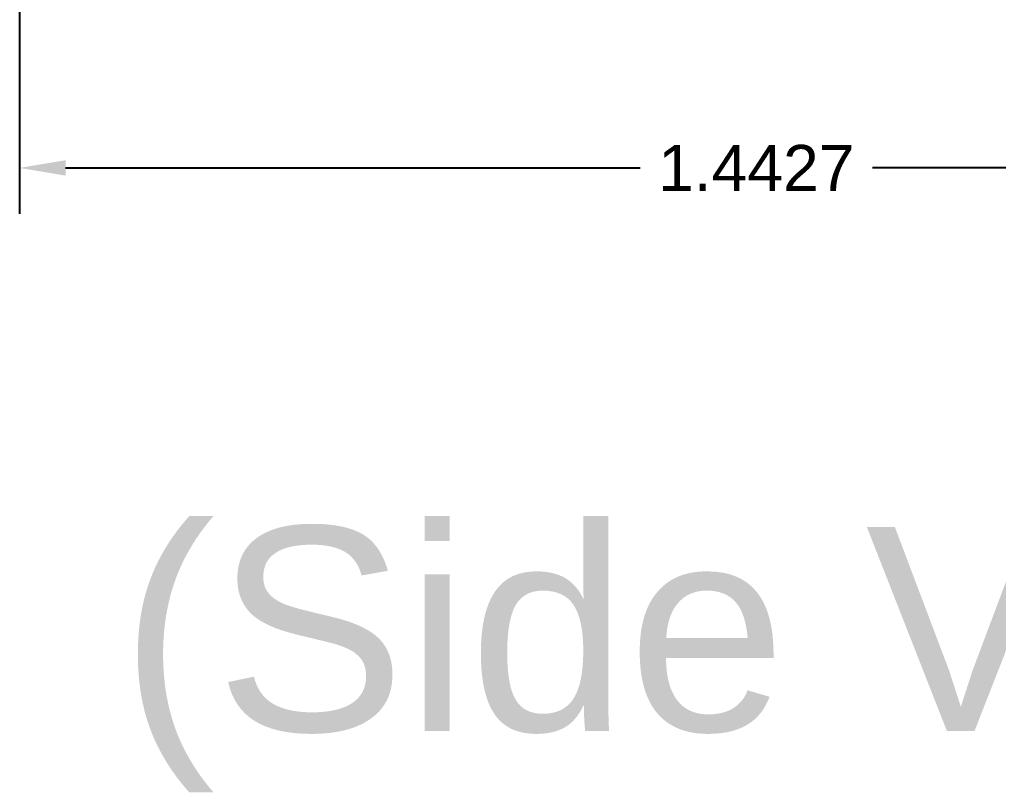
# Model space of a CAD drawing. Header units: metres. Extents: x 26.3 to 44.2, y 14.4 to 19.6.
# Drawn here: x 27.436 to 28.394, y 17.253 to 18.01 of the extents above; entities that cross this region are included whole.
import ezdxf

# ---------------------------------------------------------------- set-up
doc = ezdxf.new("R2010")
doc.units = ezdxf.units.M
doc.header["$MEASUREMENT"] = 0
doc.layers.add('Dimensions', color=7, linetype='Continuous', plot=False)
doc.layers.add('Frame(Steel)', color=140, linetype='Continuous')
doc.styles.get("Standard").update_dxf_attribs({"font": 'arial.ttf'})
doc.dimstyles.new('Annotative', dxfattribs={"dimscale": 0, "dimtxt": 0.18, "dimasz": 0.18, "dimexe": 0.18, "dimexo": 0.0625, "dimgap": 0.09, "dimtad": 0, "dimtih": 1, "dimtoh": 1, "dimdec": 4, "dimzin": 0, "dimdsep": 46, "dimtxsty": 'Standard', "dimcen": 0.09, "dimadec": 0, "dimazin": 0, "dimtfac": 1, "dimtdec": 4, "dimtofl": 0, "dimtmove": 0, "dimatfit": 3, "dimfxl": 1, "dimtolj": 1, "dimtzin": 0, "dimarcsym": 0})

# ---------------------------------------------------------------- blocks, each defined once
blk = doc.blocks.new('*D75')
at = {"layer": 'Defpoints', "color": 0, "transparency": 16777216}
for p in [(27.43568, 18.73865), (28.87834, 18.73723), (28.87834, 17.86468)]:
    blk.add_point(p, dxfattribs=at)
at = {"layer": 'Dimensions', "color": 0, "lineweight": -2, "transparency": 16777216}
for p, q in [((27.43568, 18.72302), (27.43568, 17.81968)), ((28.87834, 18.7216), (28.87834, 17.81968)), ((27.48068, 17.86468), (28.04322, 17.86468)), ((28.83334, 17.86468), (28.2708, 17.86468))]:
    blk.add_line(p, q, dxfattribs=at)
at = {"layer": 'Dimensions', "color": 0, "transparency": 16777216}
for points in [[(27.48068, 17.87218), (27.48068, 17.85718), (27.43568, 17.86468)], [(28.83334, 17.87218), (28.83334, 17.85718), (28.87834, 17.86468)]]:
    blk.add_solid(points, dxfattribs=at)
at = {"layer": 'Dimensions', "color": 0, "transparency": 16777216, "insert": (28.15701, 17.86468), "char_height": 0.045, "attachment_point": 5}
blk.add_mtext('\\A1;1.4427', dxfattribs=at)
blk = doc.blocks.new('*D59')
at = {"layer": 'Defpoints', "color": 0, "transparency": 16777216}
for p in [(28.72385, 19.11115), (28.37098, 18.75828), (29.3321, 17.79716)]:
    blk.add_point(p, dxfattribs=at)
at = {"layer": 'Dimensions', "color": 0, "lineweight": -2, "transparency": 16777216}
for p, q in [((28.7349, 19.1001), (29.71679, 18.1182)), ((28.38203, 18.74723), (29.36392, 17.76534)), ((29.65315, 18.1182), (29.55401, 18.01906)), ((29.36392, 17.82897), (29.46306, 17.92811))]:
    blk.add_line(p, q, dxfattribs=at)
at = {"layer": 'Dimensions', "color": 0, "transparency": 16777216}
for points in [[(29.64785, 18.12351), (29.65846, 18.1129), (29.68497, 18.15002)], [(29.35862, 17.83428), (29.36923, 17.82367), (29.3321, 17.79716)]]:
    blk.add_solid(points, dxfattribs=at)
at = {"layer": 'Dimensions', "color": 0, "transparency": 16777216, "insert": (29.50854, 17.97359), "char_height": 0.045, "attachment_point": 5}
blk.add_mtext('\\A1;0.4990', dxfattribs=at)

msp = doc.modelspace()

# ---------------------------------------------------------------- texts
at = {"layer": 'Frame(Steel)'}
msp.add_text('(Side View)', height=0.2, dxfattribs=at).set_placement((27.5342, 17.31298))

# ---------------------------------------------------------------- dimensions: what is measured, and where the dimension line sits
at = {"layer": 'Dimensions'}
dim = msp.add_aligned_dim(p1=(28.72385, 19.11115), p2=(28.37098, 18.75828), distance=1.35924, dimstyle='Annotative', dxfattribs=at)
dim.commit()
dim.dimension.update_dxf_attribs({"geometry": '*D59', "text_midpoint": (29.50854, 17.97359)})
dim = msp.add_linear_dim(base=(28.87834, 17.86468), p1=(27.43568, 18.73865), p2=(28.87834, 18.73723), dimstyle='Annotative', dxfattribs=at)
dim.commit()
dim.dimension.update_dxf_attribs({"geometry": '*D75', "text_midpoint": (28.15701, 17.86468)})

doc.saveas('drawing.dxf')
